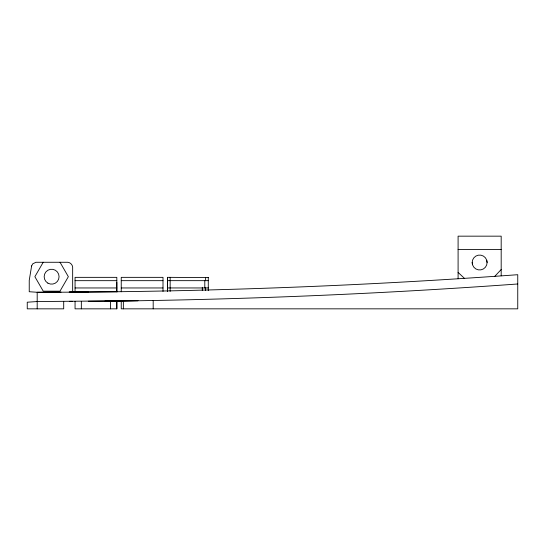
<?xml version="1.0" encoding="UTF-8"?>
<svg xmlns="http://www.w3.org/2000/svg" width="545" height="545" viewBox="0 0 545 545"><rect width="100%" height="100%" fill="white"/><g stroke="black" fill="none" stroke-linecap="round" stroke-linejoin="round"><path stroke-width="0.82" d="M116.821 308.838L116.821 300.554L116.821 308.838L75.06 308.838L75.06 301.378M116.821 291.439L116.821 282.324M208.272 287.297L208.272 287.958L167.492 287.944L167.513 277.337L208.279 277.603M170.142 291.425L170.163 277.337M202.311 290.608L202.311 287.297M204.797 287.958L204.797 280.668M205.622 290.614L205.622 287.297M205.629 280.668L205.629 277.357M208.279 290.614L208.279 277.357M167.492 287.944L167.513 287.283L167.499 291.425L167.513 277.337M88.324 291.963L69.181 292.072L72.655 292.072L72.655 267.241A5.43 5.43 0 0 0 67.682 262.274L35.929 262.281L32.755 263.828L31.624 265.926L29.239 280.314L29.239 291.732L37.196 292.27C197.522 292.161 357.84 286.302 517.75 274.7L517.75 308.838L121.242 308.838L121.242 300.554M31.521 266.519L31.624 265.926M43.198 262.274L34.873 276.69L43.246 291.18L59.977 291.18L68.35 276.69L60.025 262.274M494.894 276.233L501.182 269.516M517.75 283.979C384.491 293.632 250.952 299.328 117.352 301.058L88.324 301.235M72.322 301.331L69.358 301.351M61.033 292.12L37.196 292.27L37.189 308.838M117.352 291.779L72.322 292.052M104.892 301.147L138.028 300.683L37.189 301.548L27.25 302.209L27.25 308.838L63.704 308.838L63.704 301.399M458.093 249.419L501.182 249.419M75.06 280.668L116.821 280.668M121.242 280.668L163.003 280.668M167.492 280.655L208.272 280.668M75.06 287.958L116.821 287.958M121.242 287.958L163.003 287.958M458.093 272.405L464.374 278.284M486.842 260.578L487.094 262.513A7.46 7.46 0 0 1 475.908 268.971A7.46 7.46 0 0 1 475.908 256.055A7.46 7.46 0 0 1 487.094 262.513M472.181 262.513L472.433 264.441M501.182 275.811L501.182 236.162L458.093 236.162L458.093 278.706M163.003 291.439L163.003 277.351L121.242 277.351L121.242 291.779M153.186 300.404L153.186 308.838M123.361 300.949L123.361 308.838M116.821 291.779L116.821 277.351L75.06 277.351L75.06 292.27M110.533 300.554L110.533 308.838M81.341 301.378L81.341 308.838M121.46 300.963L117.352 301.058L121.46 300.969M47.885 283.148A7.46 7.46 0 0 0 59.071 276.69A7.46 7.46 0 0 0 47.885 270.231A7.46 7.46 0 0 0 47.885 283.148"/></g></svg>
